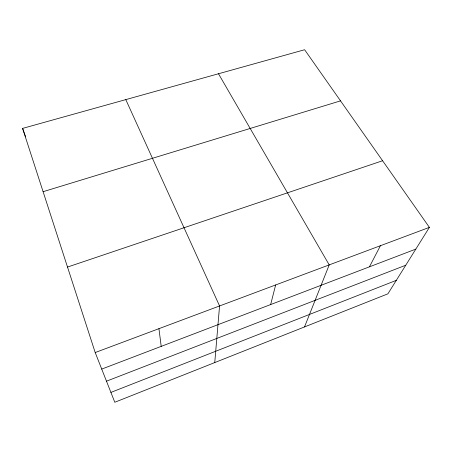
<?xml version="1.0" encoding="UTF-8"?>
<svg xmlns="http://www.w3.org/2000/svg" width="452" height="452" viewBox="0 0 452 452"><rect width="100%" height="100%" fill="white"/><g stroke="black" fill="none" stroke-linecap="round" stroke-linejoin="round"><path stroke-width="0.68" d="M214.756 362.572L219.565 305.959L125.797 99.615M270.646 304.563L275.652 284.952M304.518 326.932L329.214 264.895L218.491 73.761M369.442 266.821L380.414 245.718M429.4 227.367L387.901 293.823L114.791 402.263L95.202 352.543L22.6 128.396L304.62 49.737L429.4 227.367L95.202 352.543M110.909 392.404L396.302 280.364M106.486 381.183L405.76 265.222M101.723 369.092L415.823 249.108M67.512 267.059L382.595 160.742M43.104 191.693L340.537 100.864M22.6 128.396L25.651 136.849M158.934 328.672L161.206 346.373"/></g></svg>
